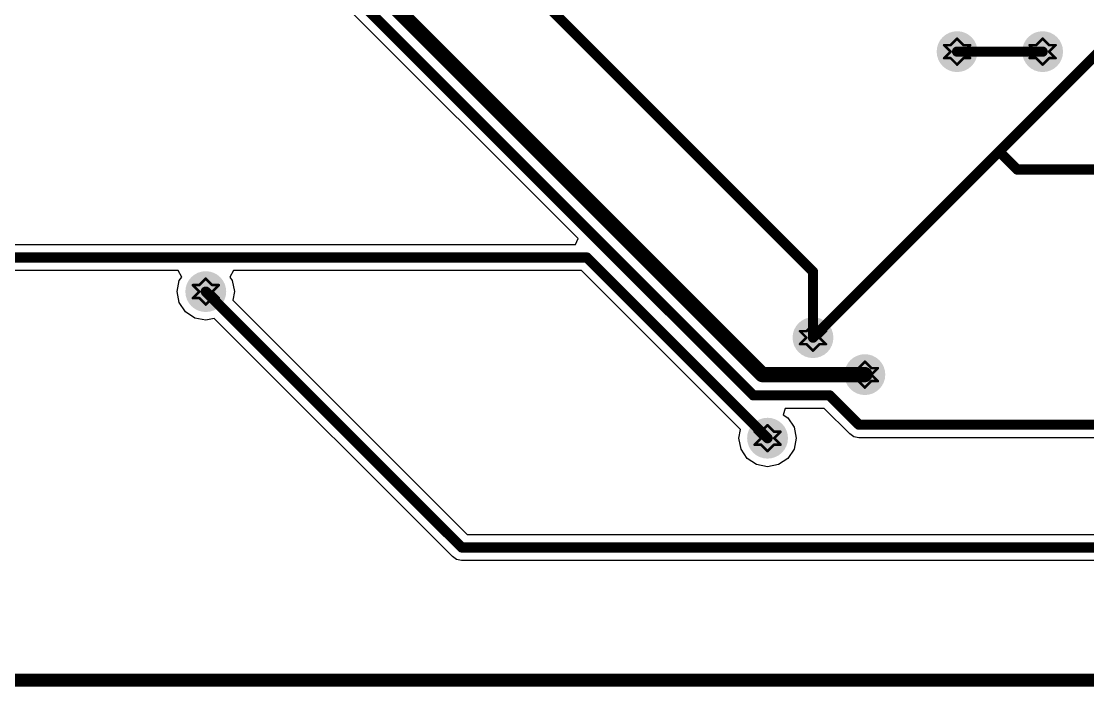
# Paper-space layout 'Лист1' of a CAD drawing. Header units: millimetres. Extents: x 0 to 594, y 0 to 420.
# Drawn here: x 393.22 to 434.93, y 225.18 to 251.21 of the extents above; entities that cross this region are included whole.
import ezdxf

# ---------------------------------------------------------------- set-up
doc = ezdxf.new("R2010")
doc.units = ezdxf.units.MM
for name, color, linetype in [('BottomLayer', 5, 'Continuous'), ('DrillDrawing', 1, 'Continuous'), ('Mechanical1', 6, 'Continuous')]:
    doc.layers.add(name, color=color, linetype=linetype)

psp = doc.layouts.new('Лист1')

# ---------------------------------------------------------------- hatches: boundary and pattern name
at = {"layer": 'BottomLayer'}
h = psp.add_hatch(color=5, dxfattribs=at)
edge = h.paths.add_edge_path()
edge.add_arc((429.823, 250.019), 0.799, 0, 360, ccw=False)
h = psp.add_hatch(color=5, dxfattribs=at)
edge = h.paths.add_edge_path()
edge.add_arc((433.168, 250.019), 0.799, 0, 360, ccw=False)
h = psp.add_hatch(color=5, dxfattribs=at)
edge = h.paths.add_edge_path()
edge.add_arc((400.436, 240.631), 0.799, 0, 360, ccw=False)
h = psp.add_hatch(color=5, dxfattribs=at)
edge = h.paths.add_edge_path()
edge.add_arc((424.186, 238.83), 0.799, 0, 360, ccw=False)
h = psp.add_hatch(color=5, dxfattribs=at)
edge = h.paths.add_edge_path()
edge.add_arc((426.215, 237.384), 0.799, 0, 360, ccw=False)
h = psp.add_hatch(color=5, dxfattribs=at)
edge = h.paths.add_edge_path()
edge.add_arc((422.409, 234.897), 0.799, 0, 360, ccw=False)

# ---------------------------------------------------------------- linework, layer by layer
for p, q in [((414.996, 242.706), (404.876, 252.827)), ((388.812, 242.472), (414.899, 242.472)), ((414.899, 242.472), (414.996, 242.706)), ((399.359, 241.453), (388.601, 241.453)), ((399.495, 241.2), (399.359, 241.453)), ((399.401, 241.06), (399.495, 241.2)), ((401.514, 241.453), (401.378, 241.2)), ((401.378, 241.2), (401.471, 241.06)), ((415.133, 241.453), (401.514, 241.453)), ((421.356, 235.231), (415.133, 241.453)), ((399.316, 240.631), (399.401, 241.06)), ((401.471, 241.06), (401.557, 240.631)), ((399.401, 240.203), (399.316, 240.631)), ((401.557, 240.631), (401.49, 240.298)), ((401.49, 240.298), (410.655, 231.133)), ((399.644, 239.839), (399.401, 240.203)), ((400.008, 239.596), (399.644, 239.839)), ((400.436, 239.511), (400.008, 239.596)), ((400.77, 239.577), (400.436, 239.511)), ((410.084, 230.264), (400.77, 239.577)), ((423.1, 236.062), (423.023, 235.809)), ((423.023, 235.809), (423.202, 235.689)), ((424.625, 236.062), (423.1, 236.062)), ((423.202, 235.689), (423.445, 235.326)), ((425.622, 235.065), (424.625, 236.062)), ((423.445, 235.326), (423.53, 234.897)), ((421.289, 234.897), (421.356, 235.231)), ((421.374, 234.468), (421.289, 234.897)), ((423.53, 234.897), (423.445, 234.468)), ((425.788, 234.955), (425.622, 235.065)), ((425.982, 234.916), (425.788, 234.955)), ((468.044, 234.916), (425.982, 234.916)), ((421.617, 234.105), (421.374, 234.468)), ((423.445, 234.468), (423.202, 234.105)), ((421.981, 233.862), (421.617, 234.105)), ((423.202, 234.105), (422.838, 233.862)), ((422.409, 233.777), (421.981, 233.862)), ((422.838, 233.862), (422.409, 233.777)), ((410.655, 231.133), (475.848, 231.133)), ((410.249, 230.153), (410.084, 230.264)), ((410.444, 230.115), (410.249, 230.153)), ((476.059, 230.115), (410.444, 230.115)), ((352.105, 225.429), (521.925, 225.429))]:
    psp.add_line(p, q, dxfattribs=at)
for points, const_width in [([(424.186, 241.411), (404.21, 261.387)], 0.4), ([(421.851, 236.572), (400.335, 258.088)], 0.4), ([(422.206, 237.384), (402.771, 256.819)], 0.599), ([(433.168, 250.019), (429.823, 250.019)], 0.4), ([(435.401, 250.045), (431.468, 246.112)], 0.4), ([(431.468, 246.112), (424.186, 238.83)], 0.4), ([(432.171, 245.408), (431.468, 246.112)], 0.4), ([(473.976, 245.408), (432.171, 245.408)], 0.4), ([(415.344, 241.963), (388.601, 241.963)], 0.4), ([(422.409, 234.897), (415.344, 241.963)], 0.4), ([(424.186, 238.83), (424.186, 241.411)], 0.4), ([(410.444, 230.624), (400.436, 240.631)], 0.4), ([(426.215, 237.384), (422.206, 237.384)], 0.599), ([(424.836, 236.572), (421.851, 236.572)], 0.4), ([(425.982, 235.425), (424.836, 236.572)], 0.4), ([(468.044, 235.425), (425.982, 235.425)], 0.4), ([(476.059, 230.624), (410.444, 230.624)], 0.4)]:
    psp.add_lwpolyline(points, dxfattribs=dict(at, const_width=const_width))
for points, const_width in [([(429.923, 250.019, -1), (429.723, 250.019, -1)], 0.2), ([(433.268, 250.019, -1), (433.068, 250.019, -1)], 0.2), ([(431.568, 246.112, -1), (431.368, 246.112, -1)], 0.2), ([(431.568, 246.112, -1), (431.368, 246.112, -1)], 0.2), ([(431.568, 246.112, -1), (431.368, 246.112, -1)], 0.2), ([(432.271, 245.408, -1), (432.071, 245.408, -1)], 0.2), ([(432.271, 245.408, -1), (432.071, 245.408, -1)], 0.2), ([(415.444, 241.963, -1), (415.244, 241.963, -1)], 0.2), ([(415.444, 241.963, -1), (415.244, 241.963, -1)], 0.2), ([(424.285, 241.411, -1), (424.086, 241.411, -1)], 0.2), ([(424.285, 241.411, -1), (424.086, 241.411, -1)], 0.2), ([(400.536, 240.631, -1), (400.336, 240.631, -1)], 0.2), ([(424.285, 238.83, -1), (424.086, 238.83, -1)], 0.2), ([(424.285, 238.83, -1), (424.086, 238.83, -1)], 0.2), ([(422.356, 237.384, -1), (422.057, 237.384, -1)], 0.3), ([(422.356, 237.384, -1), (422.057, 237.384, -1)], 0.3), ([(426.365, 237.384, -1), (426.066, 237.384, -1)], 0.3), ([(421.951, 236.572, -1), (421.751, 236.572, -1)], 0.2), ([(421.951, 236.572, -1), (421.751, 236.572, -1)], 0.2), ([(424.936, 236.572, -1), (424.736, 236.572, -1)], 0.2), ([(424.936, 236.572, -1), (424.736, 236.572, -1)], 0.2), ([(426.082, 235.425, -1), (425.883, 235.425, -1)], 0.2), ([(426.082, 235.425, -1), (425.883, 235.425, -1)], 0.2), ([(422.509, 234.897, -1), (422.31, 234.897, -1)], 0.2), ([(410.544, 230.624, -1), (410.344, 230.624, -1)], 0.2), ([(410.544, 230.624, -1), (410.344, 230.624, -1)], 0.2)]:
    psp.add_lwpolyline(points, format="xyb", close=True, dxfattribs=dict(at, const_width=const_width))
at = {"layer": 'DrillDrawing', "const_width": 0.101}
for points in [[(429.569, 250.273), (429.315, 250.273)], [(429.569, 250.019), (429.315, 250.273)], [(429.823, 250.527), (429.569, 250.273)], [(430.077, 250.273), (429.823, 250.527)], [(430.33, 250.273), (430.077, 250.019)], [(430.33, 250.273), (430.077, 250.273)], [(432.914, 250.273), (432.66, 250.273)], [(432.914, 250.019), (432.66, 250.273)], [(433.168, 250.527), (432.914, 250.273)], [(433.421, 250.273), (433.168, 250.527)], [(433.675, 250.273), (433.421, 250.019)], [(433.675, 250.273), (433.421, 250.273)], [(429.569, 250.019), (429.315, 249.766)], [(430.33, 249.766), (430.077, 250.019)], [(432.914, 250.019), (432.66, 249.766)], [(433.675, 249.766), (433.421, 250.019)], [(429.569, 249.766), (429.315, 249.766)], [(429.823, 249.512), (429.569, 249.766)], [(430.077, 249.766), (429.823, 249.512)], [(430.33, 249.766), (430.077, 249.766)], [(432.914, 249.766), (432.66, 249.766)], [(433.168, 249.512), (432.914, 249.766)], [(433.421, 249.766), (433.168, 249.512)], [(433.675, 249.766), (433.421, 249.766)], [(400.436, 241.139), (400.183, 240.885)], [(400.69, 240.885), (400.436, 241.139)], [(400.183, 240.885), (399.929, 240.885)], [(400.183, 240.631), (399.929, 240.885)], [(400.183, 240.631), (399.929, 240.378)], [(400.944, 240.885), (400.69, 240.631)], [(400.944, 240.885), (400.69, 240.885)], [(400.944, 240.378), (400.69, 240.631)], [(400.183, 240.378), (399.929, 240.378)], [(400.436, 240.124), (400.183, 240.378)], [(400.69, 240.378), (400.436, 240.124)], [(400.944, 240.378), (400.69, 240.378)], [(423.932, 239.084), (423.678, 239.084)], [(423.932, 238.83), (423.678, 239.084)], [(424.186, 239.337), (423.932, 239.084)], [(424.439, 239.084), (424.186, 239.337)], [(424.693, 239.084), (424.439, 238.83)], [(424.693, 239.084), (424.439, 239.084)], [(423.932, 238.83), (423.678, 238.576)], [(423.932, 238.576), (423.678, 238.576)], [(424.186, 238.322), (423.932, 238.576)], [(424.439, 238.576), (424.186, 238.322)], [(424.693, 238.576), (424.439, 238.83)], [(424.693, 238.576), (424.439, 238.576)], [(426.215, 237.891), (425.962, 237.637)], [(426.469, 237.637), (426.215, 237.891)], [(425.962, 237.637), (425.708, 237.637)], [(425.962, 237.384), (425.708, 237.637)], [(425.962, 237.384), (425.708, 237.13)], [(426.723, 237.637), (426.469, 237.384)], [(426.723, 237.637), (426.469, 237.637)], [(426.723, 237.13), (426.469, 237.384)], [(425.962, 237.13), (425.708, 237.13)], [(426.215, 236.876), (425.962, 237.13)], [(426.469, 237.13), (426.215, 236.876)], [(426.723, 237.13), (426.469, 237.13)], [(422.409, 235.404), (422.156, 235.151)], [(422.663, 235.151), (422.409, 235.404)], [(422.156, 235.151), (421.902, 235.151)], [(422.156, 234.897), (421.902, 235.151)], [(422.156, 234.897), (421.902, 234.643)], [(422.917, 235.151), (422.663, 234.897)], [(422.917, 235.151), (422.663, 235.151)], [(422.917, 234.643), (422.663, 234.897)], [(422.156, 234.643), (421.902, 234.643)], [(422.409, 234.39), (422.156, 234.643)], [(422.663, 234.643), (422.409, 234.39)], [(422.917, 234.643), (422.663, 234.643)]]:
    psp.add_lwpolyline(points, dxfattribs=at)
at = {"layer": 'DrillDrawing', "const_width": 0.0507}
for points in [[(429.341, 250.273, -1), (429.29, 250.273, -1)], [(429.341, 250.273, -1), (429.29, 250.273, -1)], [(429.594, 250.273, -1), (429.544, 250.273, -1)], [(429.594, 250.273, -1), (429.544, 250.273, -1)], [(429.848, 250.527, -1), (429.797, 250.527, -1)], [(429.848, 250.527, -1), (429.797, 250.527, -1)], [(430.102, 250.273, -1), (430.051, 250.273, -1)], [(430.102, 250.273, -1), (430.051, 250.273, -1)], [(430.356, 250.273, -1), (430.305, 250.273, -1)], [(430.356, 250.273, -1), (430.305, 250.273, -1)], [(432.686, 250.273, -1), (432.635, 250.273, -1)], [(432.686, 250.273, -1), (432.635, 250.273, -1)], [(432.939, 250.273, -1), (432.889, 250.273, -1)], [(432.939, 250.273, -1), (432.889, 250.273, -1)], [(433.193, 250.527, -1), (433.142, 250.527, -1)], [(433.193, 250.527, -1), (433.142, 250.527, -1)], [(433.447, 250.273, -1), (433.396, 250.273, -1)], [(433.447, 250.273, -1), (433.396, 250.273, -1)], [(433.701, 250.273, -1), (433.65, 250.273, -1)], [(433.701, 250.273, -1), (433.65, 250.273, -1)], [(429.594, 250.019, -1), (429.544, 250.019, -1)], [(429.594, 250.019, -1), (429.544, 250.019, -1)], [(430.102, 250.019, -1), (430.051, 250.019, -1)], [(430.102, 250.019, -1), (430.051, 250.019, -1)], [(432.939, 250.019, -1), (432.889, 250.019, -1)], [(432.939, 250.019, -1), (432.889, 250.019, -1)], [(433.447, 250.019, -1), (433.396, 250.019, -1)], [(433.447, 250.019, -1), (433.396, 250.019, -1)], [(429.341, 249.766, -1), (429.29, 249.766, -1)], [(429.341, 249.766, -1), (429.29, 249.766, -1)], [(429.594, 249.766, -1), (429.544, 249.766, -1)], [(429.594, 249.766, -1), (429.544, 249.766, -1)], [(429.848, 249.512, -1), (429.797, 249.512, -1)], [(429.848, 249.512, -1), (429.797, 249.512, -1)], [(430.102, 249.766, -1), (430.051, 249.766, -1)], [(430.102, 249.766, -1), (430.051, 249.766, -1)], [(430.356, 249.766, -1), (430.305, 249.766, -1)], [(430.356, 249.766, -1), (430.305, 249.766, -1)], [(432.686, 249.766, -1), (432.635, 249.766, -1)], [(432.686, 249.766, -1), (432.635, 249.766, -1)], [(432.939, 249.766, -1), (432.889, 249.766, -1)], [(432.939, 249.766, -1), (432.889, 249.766, -1)], [(433.193, 249.512, -1), (433.142, 249.512, -1)], [(433.193, 249.512, -1), (433.142, 249.512, -1)], [(433.447, 249.766, -1), (433.396, 249.766, -1)], [(433.447, 249.766, -1), (433.396, 249.766, -1)], [(433.701, 249.766, -1), (433.65, 249.766, -1)], [(433.701, 249.766, -1), (433.65, 249.766, -1)], [(400.462, 241.139, -1), (400.411, 241.139, -1)], [(400.462, 241.139, -1), (400.411, 241.139, -1)], [(399.954, 240.885, -1), (399.904, 240.885, -1)], [(399.954, 240.885, -1), (399.904, 240.885, -1)], [(400.208, 240.885, -1), (400.157, 240.885, -1)], [(400.208, 240.885, -1), (400.157, 240.885, -1)], [(400.208, 240.631, -1), (400.157, 240.631, -1)], [(400.208, 240.631, -1), (400.157, 240.631, -1)], [(400.715, 240.885, -1), (400.665, 240.885, -1)], [(400.715, 240.885, -1), (400.665, 240.885, -1)], [(400.715, 240.631, -1), (400.665, 240.631, -1)], [(400.715, 240.631, -1), (400.665, 240.631, -1)], [(400.969, 240.885, -1), (400.918, 240.885, -1)], [(400.969, 240.885, -1), (400.918, 240.885, -1)], [(399.954, 240.378, -1), (399.904, 240.378, -1)], [(399.954, 240.378, -1), (399.904, 240.378, -1)], [(400.208, 240.378, -1), (400.157, 240.378, -1)], [(400.208, 240.378, -1), (400.157, 240.378, -1)], [(400.715, 240.378, -1), (400.665, 240.378, -1)], [(400.715, 240.378, -1), (400.665, 240.378, -1)], [(400.969, 240.378, -1), (400.918, 240.378, -1)], [(400.969, 240.378, -1), (400.918, 240.378, -1)], [(400.462, 240.124, -1), (400.411, 240.124, -1)], [(400.462, 240.124, -1), (400.411, 240.124, -1)], [(423.704, 239.084, -1), (423.653, 239.084, -1)], [(423.704, 239.084, -1), (423.653, 239.084, -1)], [(423.957, 239.084, -1), (423.906, 239.084, -1)], [(423.957, 239.084, -1), (423.906, 239.084, -1)], [(424.211, 239.337, -1), (424.16, 239.337, -1)], [(424.211, 239.337, -1), (424.16, 239.337, -1)], [(424.465, 239.084, -1), (424.414, 239.084, -1)], [(424.465, 239.084, -1), (424.414, 239.084, -1)], [(424.718, 239.084, -1), (424.668, 239.084, -1)], [(424.718, 239.084, -1), (424.668, 239.084, -1)], [(423.704, 238.576, -1), (423.653, 238.576, -1)], [(423.704, 238.576, -1), (423.653, 238.576, -1)], [(423.957, 238.83, -1), (423.906, 238.83, -1)], [(423.957, 238.83, -1), (423.906, 238.83, -1)], [(423.957, 238.576, -1), (423.906, 238.576, -1)], [(423.957, 238.576, -1), (423.906, 238.576, -1)], [(424.465, 238.83, -1), (424.414, 238.83, -1)], [(424.465, 238.83, -1), (424.414, 238.83, -1)], [(424.465, 238.576, -1), (424.414, 238.576, -1)], [(424.465, 238.576, -1), (424.414, 238.576, -1)], [(424.718, 238.576, -1), (424.668, 238.576, -1)], [(424.718, 238.576, -1), (424.668, 238.576, -1)], [(424.211, 238.322, -1), (424.16, 238.322, -1)], [(424.211, 238.322, -1), (424.16, 238.322, -1)], [(426.241, 237.891, -1), (426.19, 237.891, -1)], [(426.241, 237.891, -1), (426.19, 237.891, -1)], [(425.733, 237.637, -1), (425.683, 237.637, -1)], [(425.733, 237.637, -1), (425.683, 237.637, -1)], [(425.987, 237.637, -1), (425.936, 237.637, -1)], [(425.987, 237.637, -1), (425.936, 237.637, -1)], [(425.987, 237.384, -1), (425.936, 237.384, -1)], [(425.987, 237.384, -1), (425.936, 237.384, -1)], [(426.495, 237.637, -1), (426.444, 237.637, -1)], [(426.495, 237.637, -1), (426.444, 237.637, -1)], [(426.495, 237.384, -1), (426.444, 237.384, -1)], [(426.495, 237.384, -1), (426.444, 237.384, -1)], [(426.748, 237.637, -1), (426.698, 237.637, -1)], [(426.748, 237.637, -1), (426.698, 237.637, -1)], [(425.733, 237.13, -1), (425.683, 237.13, -1)], [(425.733, 237.13, -1), (425.683, 237.13, -1)], [(425.987, 237.13, -1), (425.936, 237.13, -1)], [(425.987, 237.13, -1), (425.936, 237.13, -1)], [(426.241, 236.876, -1), (426.19, 236.876, -1)], [(426.241, 236.876, -1), (426.19, 236.876, -1)], [(426.495, 237.13, -1), (426.444, 237.13, -1)], [(426.495, 237.13, -1), (426.444, 237.13, -1)], [(426.748, 237.13, -1), (426.698, 237.13, -1)], [(426.748, 237.13, -1), (426.698, 237.13, -1)], [(422.435, 235.404, -1), (422.384, 235.404, -1)], [(422.435, 235.404, -1), (422.384, 235.404, -1)], [(421.927, 235.151, -1), (421.877, 235.151, -1)], [(421.927, 235.151, -1), (421.877, 235.151, -1)], [(422.181, 235.151, -1), (422.13, 235.151, -1)], [(422.181, 235.151, -1), (422.13, 235.151, -1)], [(422.181, 234.897, -1), (422.13, 234.897, -1)], [(422.181, 234.897, -1), (422.13, 234.897, -1)], [(422.689, 235.151, -1), (422.638, 235.151, -1)], [(422.689, 235.151, -1), (422.638, 235.151, -1)], [(422.689, 234.897, -1), (422.638, 234.897, -1)], [(422.689, 234.897, -1), (422.638, 234.897, -1)], [(422.942, 235.151, -1), (422.892, 235.151, -1)], [(422.942, 235.151, -1), (422.892, 235.151, -1)], [(421.927, 234.643, -1), (421.877, 234.643, -1)], [(421.927, 234.643, -1), (421.877, 234.643, -1)], [(422.181, 234.643, -1), (422.13, 234.643, -1)], [(422.181, 234.643, -1), (422.13, 234.643, -1)], [(422.435, 234.39, -1), (422.384, 234.39, -1)], [(422.435, 234.39, -1), (422.384, 234.39, -1)], [(422.689, 234.643, -1), (422.638, 234.643, -1)], [(422.689, 234.643, -1), (422.638, 234.643, -1)], [(422.942, 234.643, -1), (422.892, 234.643, -1)], [(422.942, 234.643, -1), (422.892, 234.643, -1)]]:
    psp.add_lwpolyline(points, format="xyb", close=True, dxfattribs=at)
at = {"layer": 'Mechanical1', "const_width": 0.507}
psp.add_lwpolyline([(521.925, 225.429), (352.105, 225.429)], dxfattribs=at)

doc.saveas('drawing.dxf')
